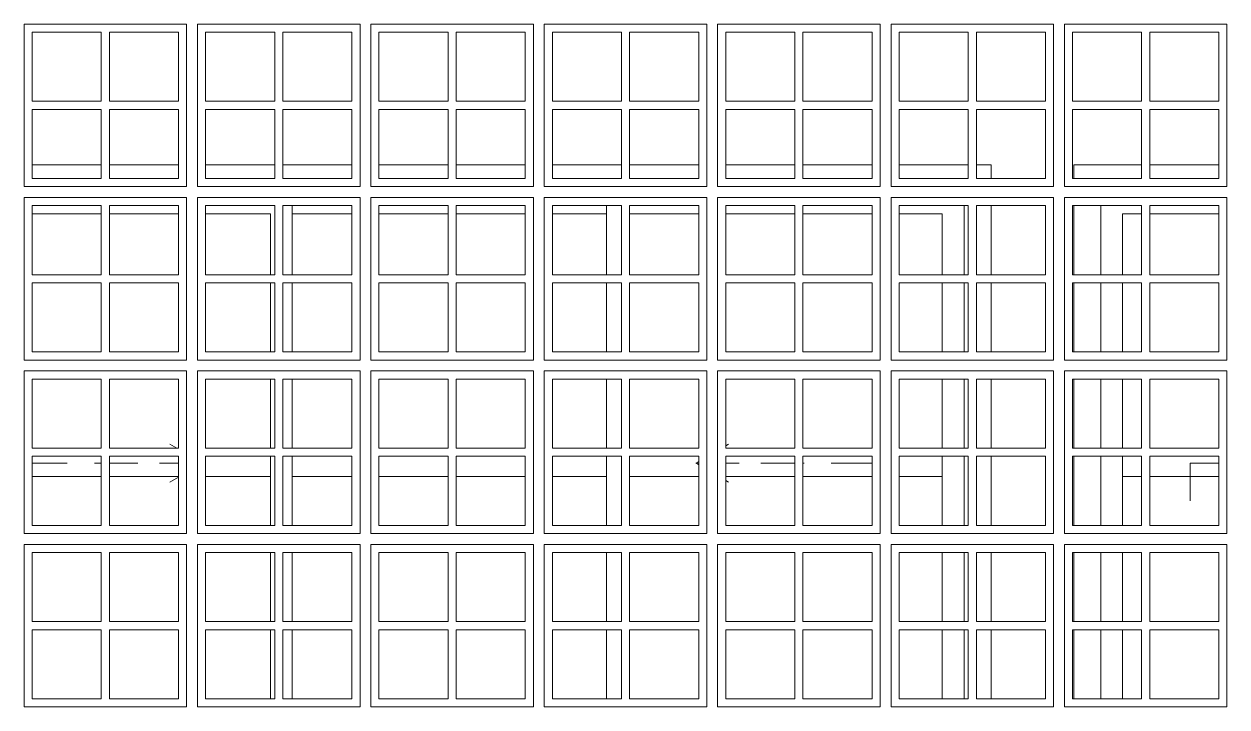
# Model space of a CAD drawing. Header units: metres. Extents: x -77 to 95, y 0 to 9.
# Drawn here: x -61.054 to -58.834, y 1.3 to 2.56 of the extents above; entities that cross this region are included whole.
import ezdxf

# ---------------------------------------------------------------- set-up
doc = ezdxf.new("R2010")
doc.units = ezdxf.units.M
doc.header["$MEASUREMENT"] = 0
doc.layers.add('Janelas Archicad_Caneta_No__241', color=7, linetype='Continuous', lineweight=13)
doc.layers.add('Janelas Archicad_Caneta_No__43', color=44, linetype='Continuous', lineweight=0)
doc.layers.add('Janelas Archicad_Caneta_No__9', color=7, linetype='Continuous', lineweight=5, true_color=0x020202)
doc.layers.add('Janelas Archicad_Caneta_No__97', color=7, linetype='Continuous', lineweight=5, true_color=0x6b6b6b)

msp = doc.modelspace()

# ---------------------------------------------------------------- linework, layer by layer
at = {"layer": 'Janelas Archicad_Caneta_No__241', "color": 7, "linetype": 'Continuous', "lineweight": 13}
for p, q in [((-61.039, 2.3), (-60.9115, 2.3)), ((-60.8965, 2.3), (-60.769, 2.3)), ((-60.719, 2.3), (-60.5915, 2.3)), ((-60.5765, 2.3), (-60.449, 2.3)), ((-60.399, 2.3), (-60.2715, 2.3)), ((-60.2565, 2.3), (-60.129, 2.3)), ((-60.079, 2.3), (-59.9515, 2.3)), ((-59.9365, 2.3), (-59.809, 2.3)), ((-59.759, 2.3), (-59.6315, 2.3)), ((-59.6165, 2.3), (-59.489, 2.3)), ((-59.439, 2.3), (-59.3115, 2.3)), ((-59.2965, 2.3), (-59.2693, 2.3)), ((-59.2693, 2.3), (-59.2693, 2.275)), ((-59.1169, 2.275), (-59.1169, 2.3)), ((-59.1169, 2.3), (-58.9915, 2.3)), ((-58.9765, 2.3), (-58.849, 2.3)), ((-59.2693, 2.225), (-59.2693, 2.0975)), ((-59.1169, 2.0975), (-59.1169, 2.225)), ((-59.2693, 2.0825), (-59.2693, 1.955)), ((-59.1169, 1.955), (-59.1169, 2.0825)), ((-59.2693, 1.905), (-59.2693, 1.7775)), ((-59.1169, 1.7775), (-59.1169, 1.905)), ((-59.2693, 1.7625), (-59.2693, 1.635)), ((-59.1169, 1.635), (-59.1169, 1.7625)), ((-59.2693, 1.585), (-59.2693, 1.4575)), ((-59.1169, 1.4575), (-59.1169, 1.585)), ((-59.2693, 1.4425), (-59.2693, 1.315)), ((-59.1169, 1.315), (-59.1169, 1.4425))]:
    msp.add_line(p, q, dxfattribs=at)
at = {"layer": 'Janelas Archicad_Caneta_No__43', "color": 44, "linetype": 'Continuous', "lineweight": 0}
for p, q in [((-60.754, 2.56), (-61.054, 2.56)), ((-61.054, 2.56), (-61.054, 2.26)), ((-60.754, 2.26), (-60.754, 2.56)), ((-60.434, 2.56), (-60.734, 2.56)), ((-60.734, 2.56), (-60.734, 2.26)), ((-60.434, 2.26), (-60.434, 2.56)), ((-60.114, 2.56), (-60.414, 2.56)), ((-60.414, 2.56), (-60.414, 2.26)), ((-60.114, 2.26), (-60.114, 2.56)), ((-59.794, 2.56), (-60.094, 2.56)), ((-60.094, 2.56), (-60.094, 2.26)), ((-59.794, 2.26), (-59.794, 2.56)), ((-59.474, 2.56), (-59.774, 2.56)), ((-59.774, 2.56), (-59.774, 2.26)), ((-59.474, 2.26), (-59.474, 2.56)), ((-59.154, 2.56), (-59.454, 2.56)), ((-59.454, 2.56), (-59.454, 2.26)), ((-59.154, 2.26), (-59.154, 2.56)), ((-58.834, 2.56), (-59.134, 2.56)), ((-59.134, 2.56), (-59.134, 2.26)), ((-58.834, 2.26), (-58.834, 2.56)), ((-61.039, 2.4175), (-61.039, 2.545)), ((-61.039, 2.545), (-60.9115, 2.545)), ((-60.9115, 2.545), (-60.9115, 2.4175)), ((-60.8965, 2.4175), (-60.8965, 2.545)), ((-60.8965, 2.545), (-60.769, 2.545)), ((-60.769, 2.545), (-60.769, 2.4175)), ((-60.719, 2.4175), (-60.719, 2.545)), ((-60.719, 2.545), (-60.5915, 2.545)), ((-60.5915, 2.545), (-60.5915, 2.4175)), ((-60.5765, 2.4175), (-60.5765, 2.545)), ((-60.5765, 2.545), (-60.449, 2.545)), ((-60.449, 2.545), (-60.449, 2.4175)), ((-60.399, 2.4175), (-60.399, 2.545)), ((-60.399, 2.545), (-60.2715, 2.545)), ((-60.2715, 2.545), (-60.2715, 2.4175)), ((-60.2565, 2.4175), (-60.2565, 2.545)), ((-60.2565, 2.545), (-60.129, 2.545)), ((-60.129, 2.545), (-60.129, 2.4175)), ((-60.079, 2.4175), (-60.079, 2.545)), ((-60.079, 2.545), (-59.9515, 2.545)), ((-59.9515, 2.545), (-59.9515, 2.4175)), ((-59.9365, 2.4175), (-59.9365, 2.545)), ((-59.9365, 2.545), (-59.809, 2.545)), ((-59.809, 2.545), (-59.809, 2.4175)), ((-59.759, 2.4175), (-59.759, 2.545)), ((-59.759, 2.545), (-59.6315, 2.545)), ((-59.6315, 2.545), (-59.6315, 2.4175)), ((-59.6165, 2.4175), (-59.6165, 2.545)), ((-59.6165, 2.545), (-59.489, 2.545)), ((-59.489, 2.545), (-59.489, 2.4175)), ((-59.439, 2.4175), (-59.439, 2.545)), ((-59.439, 2.545), (-59.3115, 2.545)), ((-59.3115, 2.545), (-59.3115, 2.4175)), ((-59.2965, 2.4175), (-59.2965, 2.545)), ((-59.2965, 2.545), (-59.169, 2.545)), ((-59.169, 2.545), (-59.169, 2.4175)), ((-59.119, 2.4175), (-59.119, 2.545)), ((-59.119, 2.545), (-58.9915, 2.545)), ((-58.9915, 2.545), (-58.9915, 2.4175)), ((-58.9765, 2.4175), (-58.9765, 2.545)), ((-58.9765, 2.545), (-58.849, 2.545)), ((-58.849, 2.545), (-58.849, 2.4175)), ((-60.9115, 2.4175), (-61.039, 2.4175)), ((-61.039, 2.275), (-61.039, 2.4025)), ((-61.039, 2.4025), (-60.9115, 2.4025)), ((-60.9115, 2.4025), (-60.9115, 2.275)), ((-60.769, 2.4175), (-60.8965, 2.4175)), ((-60.8965, 2.275), (-60.8965, 2.4025)), ((-60.8965, 2.4025), (-60.769, 2.4025)), ((-60.769, 2.4025), (-60.769, 2.275)), ((-60.5915, 2.4175), (-60.719, 2.4175)), ((-60.719, 2.275), (-60.719, 2.4025)), ((-60.719, 2.4025), (-60.5915, 2.4025)), ((-60.5915, 2.4025), (-60.5915, 2.275)), ((-60.449, 2.4175), (-60.5765, 2.4175)), ((-60.5765, 2.275), (-60.5765, 2.4025)), ((-60.5765, 2.4025), (-60.449, 2.4025)), ((-60.449, 2.4025), (-60.449, 2.275)), ((-60.2715, 2.4175), (-60.399, 2.4175)), ((-60.399, 2.275), (-60.399, 2.4025)), ((-60.399, 2.4025), (-60.2715, 2.4025)), ((-60.2715, 2.4025), (-60.2715, 2.275)), ((-60.129, 2.4175), (-60.2565, 2.4175)), ((-60.2565, 2.275), (-60.2565, 2.4025)), ((-60.2565, 2.4025), (-60.129, 2.4025)), ((-60.129, 2.4025), (-60.129, 2.275)), ((-59.9515, 2.4175), (-60.079, 2.4175)), ((-60.079, 2.275), (-60.079, 2.4025)), ((-60.079, 2.4025), (-59.9515, 2.4025)), ((-59.9515, 2.4025), (-59.9515, 2.275)), ((-59.809, 2.4175), (-59.9365, 2.4175)), ((-59.9365, 2.275), (-59.9365, 2.4025)), ((-59.9365, 2.4025), (-59.809, 2.4025)), ((-59.809, 2.4025), (-59.809, 2.275)), ((-59.6315, 2.4175), (-59.759, 2.4175)), ((-59.759, 2.275), (-59.759, 2.4025)), ((-59.759, 2.4025), (-59.6315, 2.4025)), ((-59.6315, 2.4025), (-59.6315, 2.275)), ((-59.489, 2.4175), (-59.6165, 2.4175)), ((-59.6165, 2.275), (-59.6165, 2.4025)), ((-59.6165, 2.4025), (-59.489, 2.4025)), ((-59.489, 2.4025), (-59.489, 2.275)), ((-59.3115, 2.4175), (-59.439, 2.4175)), ((-59.439, 2.275), (-59.439, 2.4025)), ((-59.439, 2.4025), (-59.3115, 2.4025)), ((-59.3115, 2.4025), (-59.3115, 2.275)), ((-59.169, 2.4175), (-59.2965, 2.4175)), ((-59.2965, 2.275), (-59.2965, 2.4025)), ((-59.2965, 2.4025), (-59.169, 2.4025)), ((-59.169, 2.4025), (-59.169, 2.275)), ((-58.9915, 2.4175), (-59.119, 2.4175)), ((-59.119, 2.275), (-59.119, 2.4025)), ((-59.119, 2.4025), (-58.9915, 2.4025)), ((-58.9915, 2.4025), (-58.9915, 2.275)), ((-58.849, 2.4175), (-58.9765, 2.4175)), ((-58.9765, 2.275), (-58.9765, 2.4025)), ((-58.9765, 2.4025), (-58.849, 2.4025)), ((-58.849, 2.4025), (-58.849, 2.275)), ((-60.9115, 2.275), (-61.039, 2.275)), ((-60.769, 2.275), (-60.8965, 2.275)), ((-60.5915, 2.275), (-60.719, 2.275)), ((-60.449, 2.275), (-60.5765, 2.275)), ((-60.2715, 2.275), (-60.399, 2.275)), ((-60.129, 2.275), (-60.2565, 2.275)), ((-59.9515, 2.275), (-60.079, 2.275)), ((-59.809, 2.275), (-59.9365, 2.275)), ((-59.6315, 2.275), (-59.759, 2.275)), ((-59.489, 2.275), (-59.6165, 2.275)), ((-59.3115, 2.275), (-59.439, 2.275)), ((-59.169, 2.275), (-59.2965, 2.275)), ((-58.9915, 2.275), (-59.119, 2.275)), ((-58.849, 2.275), (-58.9765, 2.275)), ((-61.054, 2.26), (-60.754, 2.26)), ((-60.734, 2.26), (-60.434, 2.26)), ((-60.414, 2.26), (-60.114, 2.26)), ((-60.094, 2.26), (-59.794, 2.26)), ((-59.774, 2.26), (-59.474, 2.26)), ((-59.454, 2.26), (-59.154, 2.26)), ((-59.134, 2.26), (-58.834, 2.26)), ((-60.754, 2.24), (-61.054, 2.24)), ((-61.054, 2.24), (-61.054, 1.94)), ((-61.039, 2.0975), (-61.039, 2.225)), ((-61.039, 2.225), (-60.9115, 2.225)), ((-60.9115, 2.225), (-60.9115, 2.0975)), ((-60.8965, 2.0975), (-60.8965, 2.225)), ((-60.8965, 2.225), (-60.769, 2.225)), ((-60.769, 2.225), (-60.769, 2.0975)), ((-60.754, 1.94), (-60.754, 2.24)), ((-60.434, 2.24), (-60.734, 2.24)), ((-60.734, 2.24), (-60.734, 1.94)), ((-60.719, 2.0975), (-60.719, 2.225)), ((-60.719, 2.225), (-60.5915, 2.225)), ((-60.5915, 2.225), (-60.5915, 2.0975)), ((-60.5765, 2.0975), (-60.5765, 2.225)), ((-60.5765, 2.225), (-60.449, 2.225)), ((-60.449, 2.225), (-60.449, 2.0975)), ((-60.434, 1.94), (-60.434, 2.24)), ((-60.114, 2.24), (-60.414, 2.24)), ((-60.414, 2.24), (-60.414, 1.94)), ((-60.399, 2.0975), (-60.399, 2.225)), ((-60.399, 2.225), (-60.2715, 2.225)), ((-60.2715, 2.225), (-60.2715, 2.0975)), ((-60.2565, 2.0975), (-60.2565, 2.225)), ((-60.2565, 2.225), (-60.129, 2.225)), ((-60.129, 2.225), (-60.129, 2.0975)), ((-60.114, 1.94), (-60.114, 2.24)), ((-59.794, 2.24), (-60.094, 2.24)), ((-60.094, 2.24), (-60.094, 1.94)), ((-60.079, 2.0975), (-60.079, 2.225)), ((-60.079, 2.225), (-59.9515, 2.225)), ((-59.9515, 2.225), (-59.9515, 2.0975)), ((-59.9365, 2.0975), (-59.9365, 2.225)), ((-59.9365, 2.225), (-59.809, 2.225)), ((-59.809, 2.225), (-59.809, 2.0975)), ((-59.794, 1.94), (-59.794, 2.24)), ((-59.474, 2.24), (-59.774, 2.24)), ((-59.774, 2.24), (-59.774, 1.94)), ((-59.759, 2.0975), (-59.759, 2.225)), ((-59.759, 2.225), (-59.6315, 2.225)), ((-59.6315, 2.225), (-59.6315, 2.0975)), ((-59.6165, 2.0975), (-59.6165, 2.225)), ((-59.6165, 2.225), (-59.489, 2.225)), ((-59.489, 2.225), (-59.489, 2.0975)), ((-59.474, 1.94), (-59.474, 2.24)), ((-59.154, 2.24), (-59.454, 2.24)), ((-59.454, 2.24), (-59.454, 1.94)), ((-59.439, 2.0975), (-59.439, 2.225)), ((-59.439, 2.225), (-59.3115, 2.225)), ((-59.3115, 2.225), (-59.3115, 2.0975)), ((-59.2965, 2.0975), (-59.2965, 2.225)), ((-59.2965, 2.225), (-59.169, 2.225)), ((-59.169, 2.225), (-59.169, 2.0975)), ((-59.154, 1.94), (-59.154, 2.24)), ((-58.834, 2.24), (-59.134, 2.24)), ((-59.134, 2.24), (-59.134, 1.94)), ((-59.119, 2.0975), (-59.119, 2.225)), ((-59.119, 2.225), (-58.9915, 2.225)), ((-58.9915, 2.225), (-58.9915, 2.0975)), ((-58.9765, 2.0975), (-58.9765, 2.225)), ((-58.9765, 2.225), (-58.849, 2.225)), ((-58.849, 2.225), (-58.849, 2.0975)), ((-58.834, 1.94), (-58.834, 2.24)), ((-60.9115, 2.0975), (-61.039, 2.0975)), ((-60.769, 2.0975), (-60.8965, 2.0975)), ((-60.5915, 2.0975), (-60.719, 2.0975)), ((-60.449, 2.0975), (-60.5765, 2.0975)), ((-60.2715, 2.0975), (-60.399, 2.0975)), ((-60.129, 2.0975), (-60.2565, 2.0975)), ((-59.9515, 2.0975), (-60.079, 2.0975)), ((-59.809, 2.0975), (-59.9365, 2.0975)), ((-59.6315, 2.0975), (-59.759, 2.0975)), ((-59.489, 2.0975), (-59.6165, 2.0975)), ((-59.3115, 2.0975), (-59.439, 2.0975)), ((-59.169, 2.0975), (-59.2965, 2.0975)), ((-58.9915, 2.0975), (-59.119, 2.0975)), ((-58.849, 2.0975), (-58.9765, 2.0975)), ((-61.039, 1.955), (-61.039, 2.0825)), ((-61.039, 2.0825), (-60.9115, 2.0825)), ((-60.9115, 2.0825), (-60.9115, 1.955)), ((-60.8965, 1.955), (-60.8965, 2.0825)), ((-60.8965, 2.0825), (-60.769, 2.0825)), ((-60.769, 2.0825), (-60.769, 1.955)), ((-60.719, 1.955), (-60.719, 2.0825)), ((-60.719, 2.0825), (-60.5915, 2.0825)), ((-60.5915, 2.0825), (-60.5915, 1.955)), ((-60.5765, 1.955), (-60.5765, 2.0825)), ((-60.5765, 2.0825), (-60.449, 2.0825)), ((-60.449, 2.0825), (-60.449, 1.955)), ((-60.399, 1.955), (-60.399, 2.0825)), ((-60.399, 2.0825), (-60.2715, 2.0825)), ((-60.2715, 2.0825), (-60.2715, 1.955)), ((-60.2565, 1.955), (-60.2565, 2.0825)), ((-60.2565, 2.0825), (-60.129, 2.0825)), ((-60.129, 2.0825), (-60.129, 1.955)), ((-60.079, 1.955), (-60.079, 2.0825)), ((-60.079, 2.0825), (-59.9515, 2.0825)), ((-59.9515, 2.0825), (-59.9515, 1.955)), ((-59.9365, 1.955), (-59.9365, 2.0825)), ((-59.9365, 2.0825), (-59.809, 2.0825)), ((-59.809, 2.0825), (-59.809, 1.955)), ((-59.759, 1.955), (-59.759, 2.0825)), ((-59.759, 2.0825), (-59.6315, 2.0825)), ((-59.6315, 2.0825), (-59.6315, 1.955)), ((-59.6165, 1.955), (-59.6165, 2.0825)), ((-59.6165, 2.0825), (-59.489, 2.0825)), ((-59.489, 2.0825), (-59.489, 1.955)), ((-59.439, 1.955), (-59.439, 2.0825)), ((-59.439, 2.0825), (-59.3115, 2.0825)), ((-59.3115, 2.0825), (-59.3115, 1.955)), ((-59.2965, 1.955), (-59.2965, 2.0825)), ((-59.2965, 2.0825), (-59.169, 2.0825)), ((-59.169, 2.0825), (-59.169, 1.955)), ((-59.119, 1.955), (-59.119, 2.0825)), ((-59.119, 2.0825), (-58.9915, 2.0825)), ((-58.9915, 2.0825), (-58.9915, 1.955)), ((-58.9765, 1.955), (-58.9765, 2.0825)), ((-58.9765, 2.0825), (-58.849, 2.0825)), ((-58.849, 2.0825), (-58.849, 1.955)), ((-60.9115, 1.955), (-61.039, 1.955)), ((-60.769, 1.955), (-60.8965, 1.955)), ((-60.5915, 1.955), (-60.719, 1.955)), ((-60.449, 1.955), (-60.5765, 1.955)), ((-60.2715, 1.955), (-60.399, 1.955)), ((-60.129, 1.955), (-60.2565, 1.955)), ((-59.9515, 1.955), (-60.079, 1.955)), ((-59.809, 1.955), (-59.9365, 1.955)), ((-59.6315, 1.955), (-59.759, 1.955)), ((-59.489, 1.955), (-59.6165, 1.955)), ((-59.3115, 1.955), (-59.439, 1.955)), ((-59.169, 1.955), (-59.2965, 1.955)), ((-58.9915, 1.955), (-59.119, 1.955)), ((-58.849, 1.955), (-58.9765, 1.955)), ((-61.054, 1.94), (-60.754, 1.94)), ((-60.734, 1.94), (-60.434, 1.94)), ((-60.414, 1.94), (-60.114, 1.94)), ((-60.094, 1.94), (-59.794, 1.94)), ((-59.774, 1.94), (-59.474, 1.94)), ((-59.454, 1.94), (-59.154, 1.94)), ((-59.134, 1.94), (-58.834, 1.94)), ((-60.754, 1.92), (-61.054, 1.92)), ((-61.054, 1.92), (-61.054, 1.62)), ((-60.754, 1.62), (-60.754, 1.92)), ((-60.434, 1.92), (-60.734, 1.92)), ((-60.734, 1.92), (-60.734, 1.62)), ((-60.434, 1.62), (-60.434, 1.92)), ((-60.114, 1.92), (-60.414, 1.92)), ((-60.414, 1.92), (-60.414, 1.62)), ((-60.114, 1.62), (-60.114, 1.92)), ((-59.794, 1.92), (-60.094, 1.92)), ((-60.094, 1.92), (-60.094, 1.62)), ((-59.794, 1.62), (-59.794, 1.92)), ((-59.474, 1.92), (-59.774, 1.92)), ((-59.774, 1.92), (-59.774, 1.62)), ((-59.474, 1.62), (-59.474, 1.92)), ((-59.154, 1.92), (-59.454, 1.92)), ((-59.454, 1.92), (-59.454, 1.62)), ((-59.154, 1.62), (-59.154, 1.92)), ((-58.834, 1.92), (-59.134, 1.92)), ((-59.134, 1.92), (-59.134, 1.62)), ((-58.834, 1.62), (-58.834, 1.92)), ((-61.039, 1.7775), (-61.039, 1.905)), ((-61.039, 1.905), (-60.9115, 1.905)), ((-60.9115, 1.905), (-60.9115, 1.7775)), ((-60.8965, 1.7775), (-60.8965, 1.905)), ((-60.8965, 1.905), (-60.769, 1.905)), ((-60.769, 1.905), (-60.769, 1.7775)), ((-60.719, 1.7775), (-60.719, 1.905)), ((-60.719, 1.905), (-60.5915, 1.905)), ((-60.5915, 1.905), (-60.5915, 1.7775)), ((-60.5765, 1.7775), (-60.5765, 1.905)), ((-60.5765, 1.905), (-60.449, 1.905)), ((-60.449, 1.905), (-60.449, 1.7775)), ((-60.399, 1.7775), (-60.399, 1.905)), ((-60.399, 1.905), (-60.2715, 1.905)), ((-60.2715, 1.905), (-60.2715, 1.7775)), ((-60.2565, 1.7775), (-60.2565, 1.905)), ((-60.2565, 1.905), (-60.129, 1.905)), ((-60.129, 1.905), (-60.129, 1.7775)), ((-60.079, 1.7775), (-60.079, 1.905)), ((-60.079, 1.905), (-59.9515, 1.905)), ((-59.9515, 1.905), (-59.9515, 1.7775)), ((-59.9365, 1.7775), (-59.9365, 1.905)), ((-59.9365, 1.905), (-59.809, 1.905)), ((-59.809, 1.905), (-59.809, 1.7775)), ((-59.759, 1.7775), (-59.759, 1.905)), ((-59.759, 1.905), (-59.6315, 1.905)), ((-59.6315, 1.905), (-59.6315, 1.7775)), ((-59.6165, 1.7775), (-59.6165, 1.905)), ((-59.6165, 1.905), (-59.489, 1.905)), ((-59.489, 1.905), (-59.489, 1.7775)), ((-59.439, 1.7775), (-59.439, 1.905)), ((-59.439, 1.905), (-59.3115, 1.905)), ((-59.3115, 1.905), (-59.3115, 1.7775)), ((-59.2965, 1.7775), (-59.2965, 1.905)), ((-59.2965, 1.905), (-59.169, 1.905)), ((-59.169, 1.905), (-59.169, 1.7775)), ((-59.119, 1.7775), (-59.119, 1.905)), ((-59.119, 1.905), (-58.9915, 1.905)), ((-58.9915, 1.905), (-58.9915, 1.7775)), ((-58.9765, 1.7775), (-58.9765, 1.905)), ((-58.9765, 1.905), (-58.849, 1.905)), ((-58.849, 1.905), (-58.849, 1.7775)), ((-60.9115, 1.7775), (-61.039, 1.7775)), ((-60.769, 1.7775), (-60.8965, 1.7775)), ((-60.5915, 1.7775), (-60.719, 1.7775)), ((-60.449, 1.7775), (-60.5765, 1.7775)), ((-60.2715, 1.7775), (-60.399, 1.7775)), ((-60.129, 1.7775), (-60.2565, 1.7775)), ((-59.9515, 1.7775), (-60.079, 1.7775)), ((-59.809, 1.7775), (-59.9365, 1.7775)), ((-59.6315, 1.7775), (-59.759, 1.7775)), ((-59.489, 1.7775), (-59.6165, 1.7775)), ((-59.3115, 1.7775), (-59.439, 1.7775)), ((-59.169, 1.7775), (-59.2965, 1.7775)), ((-58.9915, 1.7775), (-59.119, 1.7775)), ((-58.849, 1.7775), (-58.9765, 1.7775)), ((-61.039, 1.635), (-61.039, 1.7625)), ((-61.039, 1.7625), (-60.9115, 1.7625)), ((-60.9115, 1.7625), (-60.9115, 1.635)), ((-60.8965, 1.635), (-60.8965, 1.7625)), ((-60.8965, 1.7625), (-60.769, 1.7625)), ((-60.769, 1.7625), (-60.769, 1.635)), ((-60.719, 1.635), (-60.719, 1.7625)), ((-60.719, 1.7625), (-60.5915, 1.7625)), ((-60.5915, 1.7625), (-60.5915, 1.635)), ((-60.5765, 1.635), (-60.5765, 1.7625)), ((-60.5765, 1.7625), (-60.449, 1.7625)), ((-60.449, 1.7625), (-60.449, 1.635)), ((-60.399, 1.635), (-60.399, 1.7625)), ((-60.399, 1.7625), (-60.2715, 1.7625)), ((-60.2715, 1.7625), (-60.2715, 1.635)), ((-60.2565, 1.635), (-60.2565, 1.7625)), ((-60.2565, 1.7625), (-60.129, 1.7625)), ((-60.129, 1.7625), (-60.129, 1.635)), ((-60.079, 1.635), (-60.079, 1.7625)), ((-60.079, 1.7625), (-59.9515, 1.7625)), ((-59.9515, 1.7625), (-59.9515, 1.635)), ((-59.9365, 1.635), (-59.9365, 1.7625)), ((-59.9365, 1.7625), (-59.809, 1.7625)), ((-59.809, 1.7625), (-59.809, 1.635)), ((-59.759, 1.635), (-59.759, 1.7625)), ((-59.759, 1.7625), (-59.6315, 1.7625)), ((-59.6315, 1.7625), (-59.6315, 1.635)), ((-59.6165, 1.635), (-59.6165, 1.7625)), ((-59.6165, 1.7625), (-59.489, 1.7625)), ((-59.489, 1.7625), (-59.489, 1.635)), ((-59.439, 1.635), (-59.439, 1.7625)), ((-59.439, 1.7625), (-59.3115, 1.7625)), ((-59.3115, 1.7625), (-59.3115, 1.635)), ((-59.2965, 1.635), (-59.2965, 1.7625)), ((-59.2965, 1.7625), (-59.169, 1.7625)), ((-59.169, 1.7625), (-59.169, 1.635)), ((-59.119, 1.635), (-59.119, 1.7625)), ((-59.119, 1.7625), (-58.9915, 1.7625)), ((-58.9915, 1.7625), (-58.9915, 1.635)), ((-58.9765, 1.635), (-58.9765, 1.7625)), ((-58.9765, 1.7625), (-58.849, 1.7625)), ((-58.849, 1.7625), (-58.849, 1.635)), ((-60.9115, 1.635), (-61.039, 1.635)), ((-60.769, 1.635), (-60.8965, 1.635)), ((-60.5915, 1.635), (-60.719, 1.635)), ((-60.449, 1.635), (-60.5765, 1.635)), ((-60.2715, 1.635), (-60.399, 1.635)), ((-60.129, 1.635), (-60.2565, 1.635)), ((-59.9515, 1.635), (-60.079, 1.635)), ((-59.809, 1.635), (-59.9365, 1.635)), ((-59.6315, 1.635), (-59.759, 1.635)), ((-59.489, 1.635), (-59.6165, 1.635)), ((-59.3115, 1.635), (-59.439, 1.635)), ((-59.169, 1.635), (-59.2965, 1.635)), ((-58.9915, 1.635), (-59.119, 1.635)), ((-58.849, 1.635), (-58.9765, 1.635)), ((-61.054, 1.62), (-60.754, 1.62)), ((-60.754, 1.6), (-61.054, 1.6)), ((-61.054, 1.6), (-61.054, 1.3)), ((-60.754, 1.3), (-60.754, 1.6)), ((-60.734, 1.62), (-60.434, 1.62)), ((-60.434, 1.6), (-60.734, 1.6)), ((-60.734, 1.6), (-60.734, 1.3)), ((-60.434, 1.3), (-60.434, 1.6)), ((-60.414, 1.62), (-60.114, 1.62)), ((-60.114, 1.6), (-60.414, 1.6)), ((-60.414, 1.6), (-60.414, 1.3)), ((-60.114, 1.3), (-60.114, 1.6)), ((-60.094, 1.62), (-59.794, 1.62)), ((-59.794, 1.6), (-60.094, 1.6)), ((-60.094, 1.6), (-60.094, 1.3)), ((-59.794, 1.3), (-59.794, 1.6)), ((-59.774, 1.62), (-59.474, 1.62)), ((-59.474, 1.6), (-59.774, 1.6)), ((-59.774, 1.6), (-59.774, 1.3)), ((-59.474, 1.3), (-59.474, 1.6)), ((-59.454, 1.62), (-59.154, 1.62)), ((-59.154, 1.6), (-59.454, 1.6)), ((-59.454, 1.6), (-59.454, 1.3)), ((-59.154, 1.3), (-59.154, 1.6)), ((-59.134, 1.62), (-58.834, 1.62)), ((-58.834, 1.6), (-59.134, 1.6)), ((-59.134, 1.6), (-59.134, 1.3)), ((-58.834, 1.3), (-58.834, 1.6)), ((-61.039, 1.4575), (-61.039, 1.585)), ((-61.039, 1.585), (-60.9115, 1.585)), ((-60.9115, 1.585), (-60.9115, 1.4575)), ((-60.8965, 1.4575), (-60.8965, 1.585)), ((-60.8965, 1.585), (-60.769, 1.585)), ((-60.769, 1.585), (-60.769, 1.4575)), ((-60.719, 1.4575), (-60.719, 1.585)), ((-60.719, 1.585), (-60.5915, 1.585)), ((-60.5915, 1.585), (-60.5915, 1.4575)), ((-60.5765, 1.4575), (-60.5765, 1.585)), ((-60.5765, 1.585), (-60.449, 1.585)), ((-60.449, 1.585), (-60.449, 1.4575)), ((-60.399, 1.4575), (-60.399, 1.585)), ((-60.399, 1.585), (-60.2715, 1.585)), ((-60.2715, 1.585), (-60.2715, 1.4575)), ((-60.2565, 1.4575), (-60.2565, 1.585)), ((-60.2565, 1.585), (-60.129, 1.585)), ((-60.129, 1.585), (-60.129, 1.4575)), ((-60.079, 1.4575), (-60.079, 1.585)), ((-60.079, 1.585), (-59.9515, 1.585)), ((-59.9515, 1.585), (-59.9515, 1.4575)), ((-59.9365, 1.4575), (-59.9365, 1.585)), ((-59.9365, 1.585), (-59.809, 1.585)), ((-59.809, 1.585), (-59.809, 1.4575)), ((-59.759, 1.4575), (-59.759, 1.585)), ((-59.759, 1.585), (-59.6315, 1.585)), ((-59.6315, 1.585), (-59.6315, 1.4575)), ((-59.6165, 1.4575), (-59.6165, 1.585)), ((-59.6165, 1.585), (-59.489, 1.585)), ((-59.489, 1.585), (-59.489, 1.4575)), ((-59.439, 1.4575), (-59.439, 1.585)), ((-59.439, 1.585), (-59.3115, 1.585)), ((-59.3115, 1.585), (-59.3115, 1.4575)), ((-59.2965, 1.4575), (-59.2965, 1.585)), ((-59.2965, 1.585), (-59.169, 1.585)), ((-59.169, 1.585), (-59.169, 1.4575)), ((-59.119, 1.4575), (-59.119, 1.585)), ((-59.119, 1.585), (-58.9915, 1.585)), ((-58.9915, 1.585), (-58.9915, 1.4575)), ((-58.9765, 1.4575), (-58.9765, 1.585)), ((-58.9765, 1.585), (-58.849, 1.585)), ((-58.849, 1.585), (-58.849, 1.4575)), ((-60.9115, 1.4575), (-61.039, 1.4575)), ((-60.769, 1.4575), (-60.8965, 1.4575)), ((-60.5915, 1.4575), (-60.719, 1.4575)), ((-60.449, 1.4575), (-60.5765, 1.4575)), ((-60.2715, 1.4575), (-60.399, 1.4575)), ((-60.129, 1.4575), (-60.2565, 1.4575)), ((-59.9515, 1.4575), (-60.079, 1.4575)), ((-59.809, 1.4575), (-59.9365, 1.4575)), ((-59.6315, 1.4575), (-59.759, 1.4575)), ((-59.489, 1.4575), (-59.6165, 1.4575)), ((-59.3115, 1.4575), (-59.439, 1.4575)), ((-59.169, 1.4575), (-59.2965, 1.4575)), ((-58.9915, 1.4575), (-59.119, 1.4575)), ((-58.849, 1.4575), (-58.9765, 1.4575)), ((-61.039, 1.315), (-61.039, 1.4425)), ((-61.039, 1.4425), (-60.9115, 1.4425)), ((-60.9115, 1.4425), (-60.9115, 1.315)), ((-60.8965, 1.315), (-60.8965, 1.4425)), ((-60.8965, 1.4425), (-60.769, 1.4425)), ((-60.769, 1.4425), (-60.769, 1.315)), ((-60.719, 1.315), (-60.719, 1.4425)), ((-60.719, 1.4425), (-60.5915, 1.4425)), ((-60.5915, 1.4425), (-60.5915, 1.315)), ((-60.5765, 1.315), (-60.5765, 1.4425)), ((-60.5765, 1.4425), (-60.449, 1.4425)), ((-60.449, 1.4425), (-60.449, 1.315)), ((-60.399, 1.315), (-60.399, 1.4425)), ((-60.399, 1.4425), (-60.2715, 1.4425)), ((-60.2715, 1.4425), (-60.2715, 1.315)), ((-60.2565, 1.315), (-60.2565, 1.4425)), ((-60.2565, 1.4425), (-60.129, 1.4425)), ((-60.129, 1.4425), (-60.129, 1.315)), ((-60.079, 1.315), (-60.079, 1.4425)), ((-60.079, 1.4425), (-59.9515, 1.4425)), ((-59.9515, 1.4425), (-59.9515, 1.315)), ((-59.9365, 1.315), (-59.9365, 1.4425)), ((-59.9365, 1.4425), (-59.809, 1.4425)), ((-59.809, 1.4425), (-59.809, 1.315)), ((-59.759, 1.315), (-59.759, 1.4425)), ((-59.759, 1.4425), (-59.6315, 1.4425)), ((-59.6315, 1.4425), (-59.6315, 1.315)), ((-59.6165, 1.315), (-59.6165, 1.4425)), ((-59.6165, 1.4425), (-59.489, 1.4425)), ((-59.489, 1.4425), (-59.489, 1.315)), ((-59.439, 1.315), (-59.439, 1.4425)), ((-59.439, 1.4425), (-59.3115, 1.4425)), ((-59.3115, 1.4425), (-59.3115, 1.315)), ((-59.2965, 1.315), (-59.2965, 1.4425)), ((-59.2965, 1.4425), (-59.169, 1.4425)), ((-59.169, 1.4425), (-59.169, 1.315)), ((-59.119, 1.315), (-59.119, 1.4425)), ((-59.119, 1.4425), (-58.9915, 1.4425)), ((-58.9915, 1.4425), (-58.9915, 1.315)), ((-58.9765, 1.315), (-58.9765, 1.4425)), ((-58.9765, 1.4425), (-58.849, 1.4425)), ((-58.849, 1.4425), (-58.849, 1.315)), ((-60.9115, 1.315), (-61.039, 1.315)), ((-60.769, 1.315), (-60.8965, 1.315)), ((-60.5915, 1.315), (-60.719, 1.315)), ((-60.449, 1.315), (-60.5765, 1.315)), ((-60.2715, 1.315), (-60.399, 1.315)), ((-60.129, 1.315), (-60.2565, 1.315)), ((-59.9515, 1.315), (-60.079, 1.315)), ((-59.809, 1.315), (-59.9365, 1.315)), ((-59.6315, 1.315), (-59.759, 1.315)), ((-59.489, 1.315), (-59.6165, 1.315)), ((-59.3115, 1.315), (-59.439, 1.315)), ((-59.169, 1.315), (-59.2965, 1.315)), ((-58.9915, 1.315), (-59.119, 1.315)), ((-58.849, 1.315), (-58.9765, 1.315)), ((-61.054, 1.3), (-60.754, 1.3)), ((-60.734, 1.3), (-60.434, 1.3)), ((-60.414, 1.3), (-60.114, 1.3)), ((-60.094, 1.3), (-59.794, 1.3)), ((-59.774, 1.3), (-59.474, 1.3)), ((-59.454, 1.3), (-59.154, 1.3)), ((-59.134, 1.3), (-58.834, 1.3))]:
    msp.add_line(p, q, dxfattribs=at)
at = {"layer": 'Janelas Archicad_Caneta_No__9', "color": 18, "linetype": 'Continuous', "lineweight": 5, "true_color": 0x020202}
for p, q in [((-60.5593, 2.21), (-60.5593, 2.225)), ((-59.9793, 2.225), (-59.9793, 2.21)), ((-59.3193, 2.21), (-59.3193, 2.225)), ((-59.0669, 2.225), (-59.0669, 2.21)), ((-61.039, 2.21), (-60.9115, 2.21)), ((-60.8965, 2.21), (-60.769, 2.21)), ((-60.719, 2.21), (-60.5993, 2.21)), ((-60.5993, 2.21), (-60.5993, 2.0975)), ((-60.5593, 2.0975), (-60.5593, 2.21)), ((-60.5593, 2.21), (-60.449, 2.21)), ((-60.399, 2.21), (-60.2715, 2.21)), ((-60.2565, 2.21), (-60.129, 2.21)), ((-60.079, 2.21), (-59.9793, 2.21)), ((-59.9793, 2.21), (-59.9793, 2.0975)), ((-59.9365, 2.21), (-59.809, 2.21)), ((-59.759, 2.21), (-59.6315, 2.21)), ((-59.6165, 2.21), (-59.489, 2.21)), ((-59.439, 2.21), (-59.3593, 2.21)), ((-59.3593, 2.21), (-59.3593, 2.0975)), ((-59.3193, 2.0975), (-59.3193, 2.21)), ((-59.0669, 2.21), (-59.0669, 2.0975)), ((-59.0269, 2.0975), (-59.0269, 2.21)), ((-59.0269, 2.21), (-58.9915, 2.21)), ((-58.9765, 2.21), (-58.849, 2.21)), ((-60.5993, 2.0825), (-60.5993, 1.955)), ((-60.5593, 1.955), (-60.5593, 2.0825)), ((-59.9793, 2.0825), (-59.9793, 1.955)), ((-59.3593, 2.0825), (-59.3593, 1.955)), ((-59.3193, 1.955), (-59.3193, 2.0825)), ((-59.0669, 2.0825), (-59.0669, 1.955)), ((-59.0269, 1.955), (-59.0269, 2.0825)), ((-60.5993, 1.905), (-60.5993, 1.7775)), ((-60.5593, 1.7775), (-60.5593, 1.905)), ((-59.9793, 1.905), (-59.9793, 1.7775)), ((-59.3593, 1.905), (-59.3593, 1.7775)), ((-59.3193, 1.7775), (-59.3193, 1.905)), ((-59.0669, 1.905), (-59.0669, 1.7775)), ((-59.0269, 1.7775), (-59.0269, 1.905)), ((-60.5993, 1.7625), (-60.5993, 1.635)), ((-60.5593, 1.635), (-60.5593, 1.7625)), ((-59.9793, 1.7625), (-59.9793, 1.635)), ((-59.3593, 1.7625), (-59.3593, 1.635)), ((-59.3193, 1.635), (-59.3193, 1.7625)), ((-59.0669, 1.7625), (-59.0669, 1.635)), ((-59.0269, 1.635), (-59.0269, 1.7625)), ((-61.039, 1.725), (-60.9115, 1.725)), ((-60.8965, 1.725), (-60.769, 1.725)), ((-60.719, 1.725), (-60.5993, 1.725)), ((-60.5593, 1.725), (-60.449, 1.725)), ((-60.399, 1.725), (-60.2715, 1.725)), ((-60.2565, 1.725), (-60.129, 1.725)), ((-60.079, 1.725), (-59.9793, 1.725)), ((-59.9365, 1.725), (-59.809, 1.725)), ((-59.759, 1.725), (-59.6315, 1.725)), ((-59.6165, 1.725), (-59.489, 1.725)), ((-59.439, 1.725), (-59.3593, 1.725)), ((-59.0269, 1.725), (-58.9915, 1.725)), ((-58.9765, 1.725), (-58.849, 1.725)), ((-60.5993, 1.585), (-60.5993, 1.4575)), ((-60.5593, 1.4575), (-60.5593, 1.585)), ((-59.9793, 1.585), (-59.9793, 1.4575)), ((-59.3593, 1.585), (-59.3593, 1.4575)), ((-59.3193, 1.4575), (-59.3193, 1.585)), ((-59.0669, 1.585), (-59.0669, 1.4575)), ((-59.0269, 1.4575), (-59.0269, 1.585)), ((-60.5993, 1.4425), (-60.5993, 1.315)), ((-60.5593, 1.315), (-60.5593, 1.4425)), ((-59.9793, 1.4425), (-59.9793, 1.315)), ((-59.3593, 1.4425), (-59.3593, 1.315)), ((-59.3193, 1.315), (-59.3193, 1.4425)), ((-59.0669, 1.4425), (-59.0669, 1.315)), ((-59.0269, 1.315), (-59.0269, 1.4425))]:
    msp.add_line(p, q, dxfattribs=at)
at = {"layer": 'Janelas Archicad_Caneta_No__97', "color": 251, "linetype": 'Continuous', "lineweight": 5, "true_color": 0x6b6b6b}
for p, q in [((-60.7719, 1.7775), (-60.7849, 1.785)), ((-59.759, 1.7819), (-59.7537, 1.785)), ((-61.039, 1.75), (-60.9743, 1.75)), ((-60.9243, 1.75), (-60.9115, 1.75)), ((-60.8965, 1.75), (-60.8443, 1.75)), ((-60.8043, 1.75), (-60.769, 1.75)), ((-59.8143, 1.75), (-59.809, 1.753)), ((-59.809, 1.75), (-59.8143, 1.75)), ((-59.8143, 1.75), (-59.809, 1.747)), ((-59.7343, 1.75), (-59.759, 1.75)), ((-59.6315, 1.75), (-59.6943, 1.75)), ((-59.6143, 1.75), (-59.6165, 1.75)), ((-59.489, 1.75), (-59.5643, 1.75)), ((-58.9019, 1.75), (-58.849, 1.75)), ((-58.9019, 1.75), (-58.9019, 1.68)), ((-60.769, 1.7242), (-60.7849, 1.715)), ((-59.759, 1.7181), (-59.7537, 1.715))]:
    msp.add_line(p, q, dxfattribs=at)

doc.saveas('drawing.dxf')
